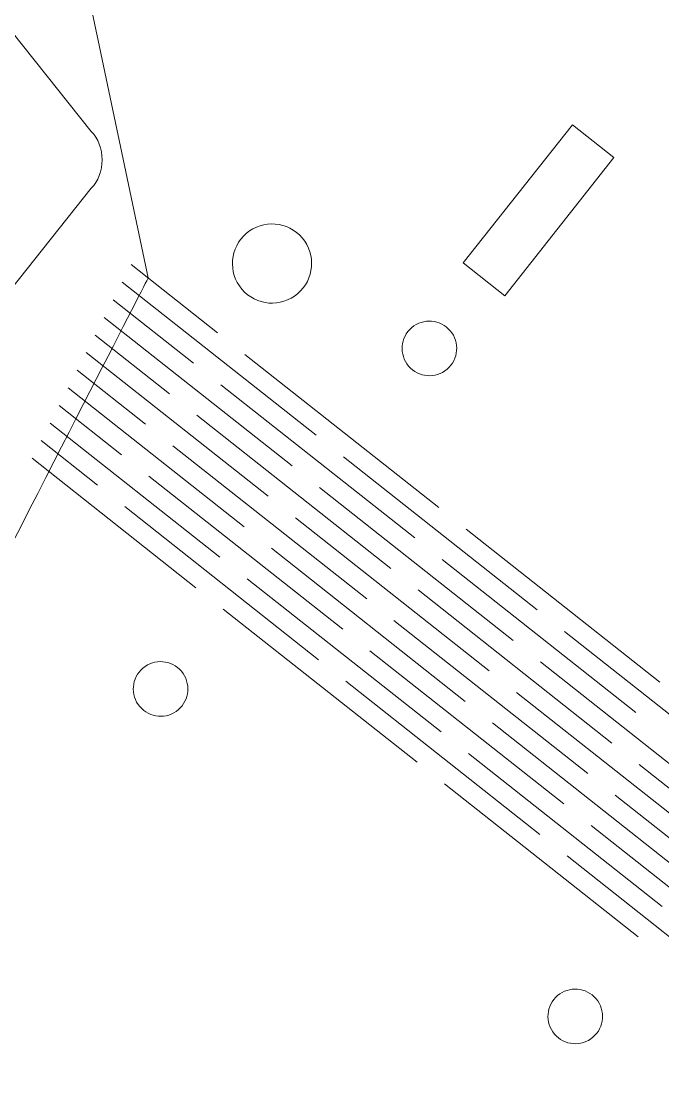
# Model space of a CAD drawing. Header units: inches. Extents: x -5.9 to 0, y -5.8 to 5.8.
# Drawn here: x -4.903 to -3.469, y -4.465 to -2.092 of the extents above; entities that cross this region are included whole.
import ezdxf

# ---------------------------------------------------------------- set-up
doc = ezdxf.new("R2010")
doc.units = ezdxf.units.IN
doc.header["$MEASUREMENT"] = 0
doc.layers.add('VIEW_HATCHES', color=7, linetype='Continuous')

msp = doc.modelspace()

# ---------------------------------------------------------------- linework, layer by layer
at = {"layer": 'VIEW_HATCHES', "color": 4, "lineweight": 5}
for points in [[(-2.7642, -4.1301), (-2.7642, -4.1301), (-1.2281, -4.0896), (-1.2281, -4.0896), (-1.2281, -4.0896), (-1.1521, -4.0876), (-1.0809, -4.052), (-1.0338, -3.9924), (-1.0338, -3.9924), (-0.9867, -3.9329), (-0.9685, -3.8549), (-0.9841, -3.7806), (-0.9841, -3.7806), (-0.9841, -3.7806), (-1.301, -2.2769), (-1.301, -2.2769), (-1.301, -2.2769), (-1.301, -2.2769), (-1.301, -2.2769), (-1.301, -2.2769), (-1.301, -2.2769), (-1.2869, -2.2491), (-0.5643, -0.8411), (-0.1787, -0.0809), (-0.1787, -0.0809), (-0.1618, -0.0474), (-0.1708, -0.0067), (-0.2001, 0.0166), (-0.2001, 0.0166), (-0.2001, 0.0166), (-1.1805, 0.7906), (-1.1805, 0.7906), (-1.1805, 0.7906), (-1.2099, 0.8138), (-1.2516, 0.813), (-1.2802, 0.7888), (-1.2802, 0.7888), (-2.0655, 0.1226), (-3.1322, -0.7922), (-3.156, -0.8124), (-3.156, -0.8124), (-3.156, -0.8124), (-3.156, -0.8124), (-3.156, -0.8124), (-3.156, -0.8124), (-3.156, -0.8124), (-4.6921, -0.853), (-4.6921, -0.853), (-4.6921, -0.853), (-4.7681, -0.8549), (-4.8393, -0.8905), (-4.8864, -0.9501), (-4.8864, -0.9501), (-4.9335, -1.0097), (-4.9517, -1.0876), (-4.9361, -1.162), (-4.9361, -1.162), (-4.9361, -1.162), (-4.6192, -2.6656), (-4.6192, -2.6656), (-4.6192, -2.6656), (-4.6192, -2.6656), (-4.6192, -2.6656), (-4.6192, -2.6656), (-4.6192, -2.6656), (-4.6333, -2.6934), (-5.3794, -4.1477), (-5.7415, -4.8617), (-5.7415, -4.8617), (-5.7584, -4.8951), (-5.7494, -4.9358), (-5.7201, -4.9591), (-5.7201, -4.9591), (-5.7201, -4.9591), (-4.7397, -5.7331), (-4.7397, -5.7331), (-4.7397, -5.7331), (-4.7103, -5.7563), (-4.6686, -5.7556), (-4.64, -5.7313), (-4.64, -5.7313), (-3.8547, -5.0651), (-2.788, -4.1503), (-2.7642, -4.1301), (-2.7642, -4.1301), (-2.7642, -4.1301), (-2.7642, -4.1301), (-2.7642, -4.1301)], [(-4.9993, -2.0213), (-4.9993, -2.0213), (-4.7466, -2.3385), (-4.7466, -2.3385), (-4.7466, -2.3385), (-4.7312, -2.3542), (-4.7222, -2.3774), (-4.7222, -2.4019), (-4.7222, -2.4019), (-4.7222, -2.4264), (-4.7312, -2.4498), (-4.7466, -2.4655), (-4.7466, -2.4655), (-4.7466, -2.4655), (-4.9993, -2.7827), (-4.9993, -2.7827), (-4.9993, -2.7827), (-4.9993, -2.7827), (-4.9993, -2.7827), (-4.9993, -2.7827), (-4.9993, -2.7827), (-5.0009, -2.7925), (-5.0816, -3.2932), (-5.126, -3.5627), (-5.126, -3.5627), (-5.128, -3.5745), (-5.1365, -3.5831), (-5.1464, -3.5831), (-5.1464, -3.5831), (-5.1464, -3.5831), (-5.4762, -3.5831), (-5.4762, -3.5831), (-5.4762, -3.5831), (-5.4861, -3.5831), (-5.4946, -3.5745), (-5.4966, -3.5627), (-5.4966, -3.5627), (-5.5503, -3.2372), (-5.6217, -2.7925), (-5.6233, -2.7826), (-5.6233, -2.7826), (-5.6233, -2.7826), (-5.6233, -2.7826), (-5.6233, -2.7826), (-5.6233, -2.7826), (-5.6233, -2.7826), (-5.8754, -2.4654), (-5.8754, -2.4654), (-5.8754, -2.4654), (-5.8908, -2.4498), (-5.8998, -2.4265), (-5.8998, -2.402), (-5.8998, -2.402), (-5.8998, -2.3775), (-5.8908, -2.3542), (-5.8754, -2.3385), (-5.8754, -2.3385), (-5.8754, -2.3385), (-5.6233, -2.0213), (-5.6233, -2.0213), (-5.6233, -2.0213), (-5.6233, -2.0213), (-5.6233, -2.0213), (-5.6233, -2.0213), (-5.6233, -2.0213), (-5.6217, -2.0114), (-5.5384, -1.4943), (-5.4966, -1.2413), (-5.4966, -1.2413), (-5.4947, -1.2294), (-5.4861, -1.2209), (-5.4762, -1.2209), (-5.4762, -1.2209), (-5.4762, -1.2209), (-5.1464, -1.2209), (-5.1464, -1.2209), (-5.1464, -1.2209), (-5.1365, -1.2209), (-5.128, -1.2294), (-5.126, -1.2413), (-5.126, -1.2413), (-5.0723, -1.5668), (-5.0009, -2.0114), (-4.9993, -2.0213), (-4.9993, -2.0213), (-4.9993, -2.0213), (-4.9993, -2.0213), (-4.9993, -2.0213)]]:
    msp.add_open_spline(points, degree=3, knots=[0, 0, 0, 0, 0.045455, 0.045455, 0.045455, 0.045455, 0.090909, 0.090909, 0.090909, 0.090909, 0.136364, 0.136364, 0.136364, 0.136364, 0.181818, 0.181818, 0.181818, 0.181818, 0.227273, 0.227273, 0.227273, 0.227273, 0.272727, 0.272727, 0.272727, 0.272727, 0.318182, 0.318182, 0.318182, 0.318182, 0.363636, 0.363636, 0.363636, 0.363636, 0.409091, 0.409091, 0.409091, 0.409091, 0.454545, 0.454545, 0.454545, 0.454545, 0.5, 0.5, 0.5, 0.5, 0.545455, 0.545455, 0.545455, 0.545455, 0.590909, 0.590909, 0.590909, 0.590909, 0.636364, 0.636364, 0.636364, 0.636364, 0.681818, 0.681818, 0.681818, 0.681818, 0.727273, 0.727273, 0.727273, 0.727273, 0.772727, 0.772727, 0.772727, 0.772727, 0.818182, 0.818182, 0.818182, 0.818182, 0.863636, 0.863636, 0.863636, 0.863636, 0.909091, 0.909091, 0.909091, 0.909091, 0.954545, 0.954545, 0.954545, 0.954545, 1, 1, 1, 1], dxfattribs=at)
at = {"layer": 'VIEW_HATCHES', "lineweight": 5}
for points in [[(-3.6711, -2.3235), (-3.6711, -2.3235), (-3.5784, -2.3967), (-3.5784, -2.3967), (-3.5784, -2.3967), (-3.5784, -2.3967), (-3.8224, -2.7057), (-3.8224, -2.7057), (-3.8224, -2.7057), (-3.8224, -2.7057), (-3.9151, -2.6325), (-3.9151, -2.6325), (-3.9151, -2.6325), (-3.9151, -2.6325), (-3.6711, -2.3235), (-3.6711, -2.3235)], [(-4.41, -2.6911), (-4.4416, -2.6538), (-4.437, -2.598), (-4.3998, -2.5663), (-4.3998, -2.5663), (-4.3625, -2.5347), (-4.3066, -2.5393), (-4.275, -2.5766), (-4.275, -2.5766), (-4.2434, -2.6139), (-4.248, -2.6697), (-4.2853, -2.7013), (-4.2853, -2.7013), (-4.3225, -2.7329), (-4.3784, -2.7284), (-4.41, -2.6911)], [(-4.0372, -2.8631), (-4.059, -2.8374), (-4.0559, -2.7988), (-4.0302, -2.777), (-4.0302, -2.777), (-4.0045, -2.7552), (-3.966, -2.7584), (-3.9442, -2.7841), (-3.9442, -2.7841), (-3.9224, -2.8098), (-3.9255, -2.8483), (-3.9512, -2.8701), (-3.9512, -2.8701), (-3.9769, -2.8919), (-4.0154, -2.8888), (-4.0372, -2.8631)], [(-4.6381, -3.6241), (-4.6599, -3.5984), (-4.6568, -3.5599), (-4.6311, -3.5381), (-4.6311, -3.5381), (-4.6054, -3.5163), (-4.5669, -3.5195), (-4.5451, -3.5452), (-4.5451, -3.5452), (-4.5233, -3.5709), (-4.5264, -3.6094), (-4.5521, -3.6312), (-4.5521, -3.6312), (-4.5778, -3.653), (-4.6163, -3.6498), (-4.6381, -3.6241)], [(-3.7111, -4.356), (-3.7329, -4.3303), (-3.7298, -4.2918), (-3.7041, -4.27), (-3.7041, -4.27), (-3.6784, -4.2482), (-3.6399, -4.2514), (-3.6181, -4.2771), (-3.6181, -4.2771), (-3.5963, -4.3028), (-3.5994, -4.3413), (-3.6251, -4.3631), (-3.6251, -4.3631), (-3.6508, -4.3849), (-3.6893, -4.3817), (-3.7111, -4.356)]]:
    msp.add_open_spline(points, degree=3, knots=[0, 0, 0, 0, 0.25, 0.25, 0.25, 0.25, 0.5, 0.5, 0.5, 0.5, 0.75, 0.75, 0.75, 0.75, 1, 1, 1, 1], dxfattribs=at)
at = {"layer": 'VIEW_HATCHES', "color": 1, "lineweight": 5}
for points in [[(-4.6571, -2.6363), (-4.6571, -2.6363), (-4.4641, -2.7887), (-4.4641, -2.7887)], [(-4.6773, -2.6756), (-4.6773, -2.6756), (-4.2439, -3.0178), (-4.2439, -3.0178)], [(-4.6974, -2.715), (-4.6974, -2.715), (-4.5179, -2.8567), (-4.5179, -2.8567)], [(-4.7176, -2.7543), (-4.7176, -2.7543), (-4.2975, -3.0859), (-4.2975, -3.0859)], [(-4.7377, -2.7936), (-4.7377, -2.7936), (-4.5715, -2.9249), (-4.5715, -2.9249)], [(-4.7579, -2.833), (-4.7579, -2.833), (-4.3513, -3.154), (-4.3513, -3.154)], [(-4.4031, -2.8368), (-4.4031, -2.8368), (-3.9697, -3.179), (-3.9697, -3.179)], [(-4.778, -2.8723), (-4.778, -2.8723), (-4.6253, -2.9929), (-4.6253, -2.9929)], [(-4.7982, -2.9116), (-4.7982, -2.9116), (-4.4049, -3.2222), (-4.4049, -3.2222)], [(-4.4569, -2.9049), (-4.4569, -2.9049), (-4.0235, -3.2471), (-4.0235, -3.2471)], [(-4.8184, -2.951), (-4.8184, -2.951), (-4.6789, -3.0611), (-4.6789, -3.0611)], [(-4.5105, -2.973), (-4.5105, -2.973), (-4.0771, -3.3152), (-4.0771, -3.3152)], [(-4.8385, -2.9903), (-4.8385, -2.9903), (-4.4588, -3.2901), (-4.4588, -3.2901)], [(-4.8587, -3.0297), (-4.8587, -3.0297), (-4.7328, -3.129), (-4.7328, -3.129)], [(-4.5643, -3.0411), (-4.5643, -3.0411), (-4.1309, -3.3833), (-4.1309, -3.3833)], [(-4.8788, -3.069), (-4.8788, -3.069), (-4.5125, -3.3583), (-4.5125, -3.3583)], [(-4.1829, -3.066), (-4.1829, -3.066), (-3.7495, -3.4081), (-3.7495, -3.4081)], [(-4.6179, -3.1092), (-4.6179, -3.1092), (-4.1845, -3.4514), (-4.1845, -3.4514)], [(-4.2365, -3.1341), (-4.2365, -3.1341), (-3.8031, -3.4763), (-3.8031, -3.4763)], [(-4.6718, -3.1772), (-4.6718, -3.1772), (-4.2385, -3.5194), (-4.2385, -3.5194)], [(-4.2903, -3.2022), (-4.2903, -3.2022), (-3.8569, -3.5443), (-3.8569, -3.5443)], [(-3.9087, -3.2272), (-3.9087, -3.2272), (-3.4753, -3.5693), (-3.4753, -3.5693)], [(-4.3439, -3.2703), (-4.3439, -3.2703), (-3.9106, -3.6125), (-3.9106, -3.6125)], [(-3.9625, -3.2952), (-3.9625, -3.2952), (-3.5291, -3.6374), (-3.5291, -3.6374)], [(-4.3979, -3.3383), (-4.3979, -3.3383), (-3.9645, -3.6804), (-3.9645, -3.6804)], [(-4.0161, -3.3634), (-4.0161, -3.3634), (-3.5827, -3.7056), (-3.5827, -3.7056)], [(-4.4515, -3.4064), (-4.4515, -3.4064), (-4.0181, -3.7486), (-4.0181, -3.7486)], [(-4.0699, -3.4314), (-4.0699, -3.4314), (-3.6365, -3.7736), (-3.6365, -3.7736)], [(-3.6885, -3.4563), (-3.6885, -3.4563), (-3.2551, -3.7985), (-3.2551, -3.7985)], [(-4.1235, -3.4996), (-4.1235, -3.4996), (-3.6901, -3.8418), (-3.6901, -3.8418)], [(-3.7421, -3.5244), (-3.7421, -3.5244), (-3.3087, -3.8666), (-3.3087, -3.8666)], [(-4.1774, -3.5675), (-4.1774, -3.5675), (-3.7441, -3.9097), (-3.7441, -3.9097)], [(-3.7959, -3.5925), (-3.7959, -3.5925), (-3.3625, -3.9347), (-3.3625, -3.9347)], [(-3.8495, -3.6607), (-3.8495, -3.6607), (-3.4162, -4.0028), (-3.4162, -4.0028)], [(-3.9034, -3.7286), (-3.9034, -3.7286), (-3.4701, -4.0708), (-3.4701, -4.0708)], [(-3.5217, -3.7537), (-3.5217, -3.7537), (-3.0883, -4.0959), (-3.0883, -4.0959)], [(-3.9571, -3.7968), (-3.9571, -3.7968), (-3.5237, -4.1389), (-3.5237, -4.1389)], [(-3.5754, -3.8219), (-3.5754, -3.8219), (-3.142, -4.1641), (-3.142, -4.1641)], [(-3.6293, -3.8898), (-3.6293, -3.8898), (-3.1959, -4.232), (-3.1959, -4.232)], [(-3.6829, -3.958), (-3.6829, -3.958), (-3.2495, -4.3002), (-3.2495, -4.3002)]]:
    msp.add_open_spline(points, degree=3, dxfattribs=at)

doc.saveas('drawing.dxf')
